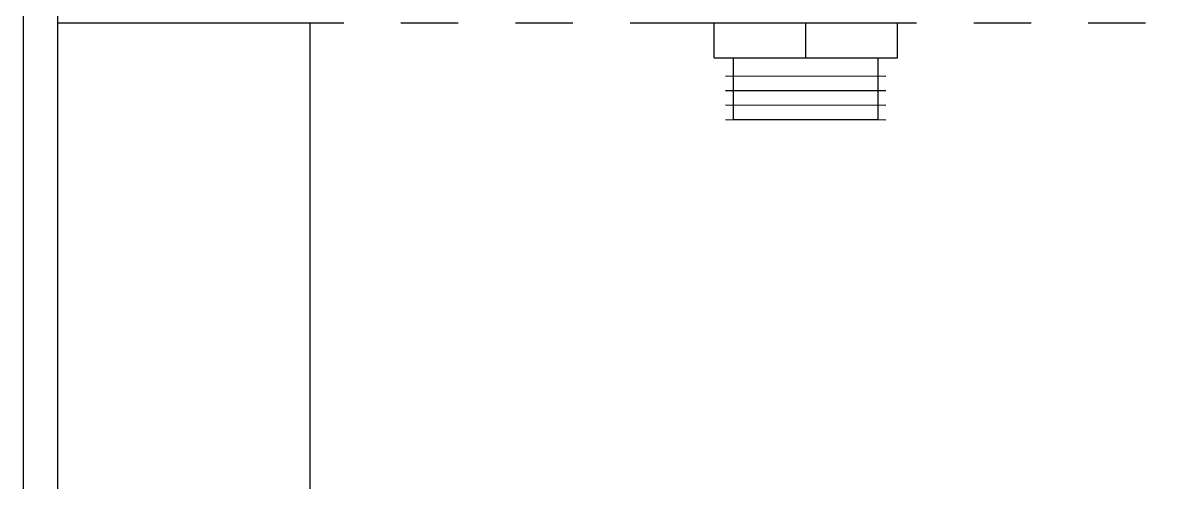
# Model space of a CAD drawing. Extents: x -2384 to 29887, y -2542 to 22350.
# Drawn here: x 5976.2 to 6135.4, y 2181.2 to 2244.9 of the extents above; entities that cross this region are included whole.
import ezdxf

# ---------------------------------------------------------------- set-up
doc = ezdxf.new("R2010")
doc.units = 0
doc.header["$LTSCALE"] = 63.5
doc.header["$MEASUREMENT"] = 0
doc.linetypes.add('PHANTOM', pattern=[2.5, 1.25, -0.25, 0.25, -0.25, 0.25, -0.25])
doc.layers.get('0').update_dxf_attribs({"linetype": 'CONTINUOUS'})
doc.layers.add('weld controller', color=1, linetype='PHANTOM')

# ---------------------------------------------------------------- blocks, each defined once
blk = doc.blocks.new('A$C29D570F8')
for p, q in [((-374.76, 214.31), (-374.76, 19.76)), ((-370, 214.31), (-370, 19.76)), ((-370, 152.4), (-335, 152.4)), ((-335, 152.4), (-335, 4.76))]:
    blk.add_line(p, q)
blk = doc.blocks.new('A$C53227E15')
at = {"layer": 'weld controller', "ltscale": 0.5}
for p, q in [((-370, 0), (370, 0)), ((-278.98, -4.83), (-278.98, 0)), ((-278.98, 0), (-253.58, 0)), ((-266.28, -4.83), (-266.28, 0)), ((-253.58, -4.83), (-253.58, 0)), ((-278.98, -4.83), (-253.58, -4.83)), ((-276.31, -13.46), (-276.31, -4.83)), ((-256.25, -13.46), (-256.25, -4.83)), ((-277.39, -7.33), (-255.17, -7.37)), ((-277.39, -9.36), (-255.17, -9.4)), ((-277.39, -11.39), (-255.17, -11.43)), ((-277.39, -13.42), (-255.17, -13.46)), ((-256.25, -13.46), (-276.31, -13.46))]:
    blk.add_line(p, q, dxfattribs=at)

msp = doc.modelspace()

# ---------------------------------------------------------------- block references
for name, p in [('A$C53227E15', (6351.01, 2244.95)), ('A$C29D570F8', (6351.01, 2092.55))]:
    msp.add_blockref(name, p)

doc.saveas('drawing.dxf')
